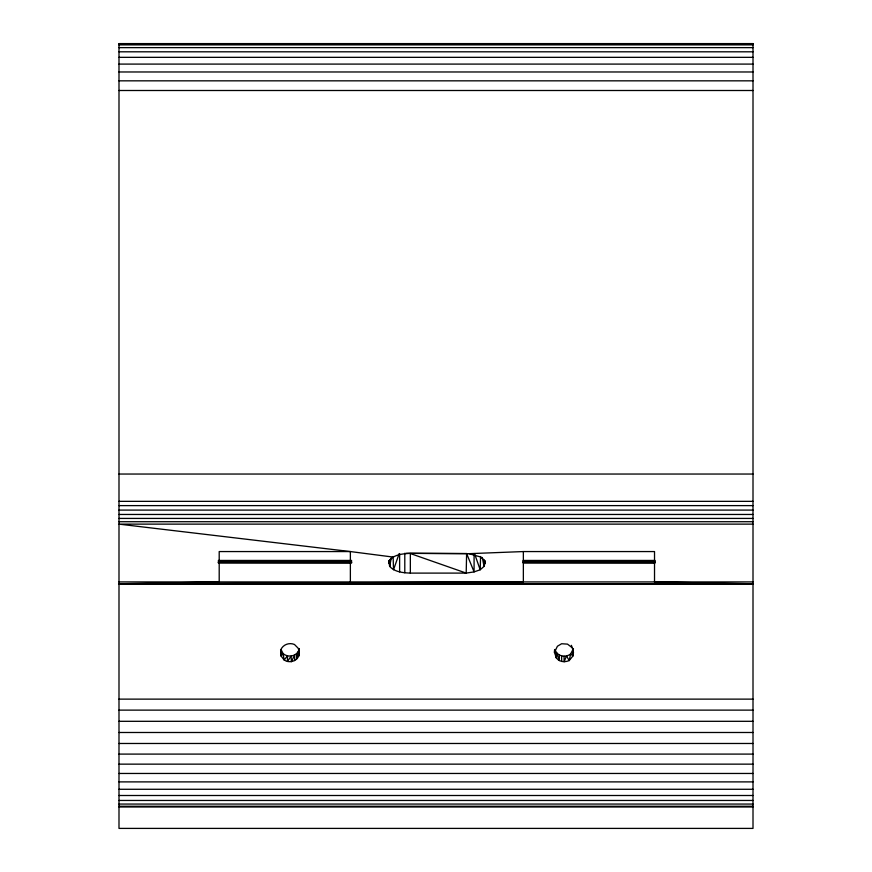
<?xml version="1.0" encoding="UTF-8"?>
<svg xmlns="http://www.w3.org/2000/svg" width="872" height="872" viewBox="0 0 872 872"><rect width="100%" height="100%" fill="white"/><g stroke="black" fill="none" stroke-linecap="round" stroke-linejoin="round"><path stroke-width="1.31" d="M405.905 553.284L466.618 553.535L466.193 573.1L410.341 573.111C403.093 572.784 394.798 572.13 389.653 566.397L388.759 560.696M480.592 556.5L480.178 569.776L474.085 571.89L466.193 573.1L410.341 553.535L410.341 573.111M554.548 649.923L554.461 652.365L556.423 658.088C559.552 661.968 564.794 662.524 569.176 660.573L572.937 655.984L573.264 648.877M299.118 648.681L298.78 655.984C296.36 661.586 289.057 663.363 284.119 659.973L281.067 655.984L280.62 649.782M388.89 560.794L388.759 563.334L389.653 560.086C394.733 554.352 403.137 553.709 410.341 553.371L468.918 553.676L523.353 551.562L654.523 551.562L654.523 581.984L753.005 583.76L118.995 583.76L219.199 581.984L219.199 551.562L350.37 551.562L392.912 557.045M573.384 649.782L572.937 655.984L570.659 653.924C565.525 658.175 556.794 656.169 554.984 649.487L556.423 658.088L556.696 652.888L559.377 660.562L559.377 655.014M299.303 648.768L298.78 655.984L298.606 650.839C295.837 656.583 287.858 657.662 283.149 653.673L281.057 649.575M554.81 650.447L554.461 652.365L557.426 646.239L561.612 643.743L567.509 644.125L572.25 647.765L573.514 652.681M391.408 557.491L389.653 566.397L389.653 559.868M298.606 650.839L296.589 659.112L296.589 653.575M399.191 553.567L393.534 569.776L393.119 556.5M573.471 648.539L570.659 653.924L569.176 660.573L566.528 655.929L564.086 661.783L564.086 656.235M118.995 583.76L523.353 581.984L523.353 551.562M118.995 43.818L753.005 43.818M118.995 44.886L753.005 44.886M118.995 47.633L753.005 47.633M118.995 51.808L753.005 51.808M118.995 57.334L753.005 57.334M118.995 64.092L753.005 64.092M118.995 71.973L753.005 71.973M118.995 80.834L753.005 80.834M118.995 90.503L753.005 90.503M118.995 474.041L753.005 474.041M118.995 501.346L753.005 501.346M118.995 505.618L753.005 505.618M118.995 510.087L753.005 510.087M118.995 514.458L753.005 514.458M118.995 518.426L753.005 518.426M118.995 521.718L753.005 521.718M753.005 524.127L118.995 524.127L350.37 551.562L350.37 581.984M218.316 560.445L351.645 560.445M523.069 560.445L655.046 560.445M218.316 561.383L351.645 561.383M523.069 561.383L655.046 561.383M218.316 562.146L351.645 562.146M523.069 562.146L655.046 562.146M219.199 562.407L350.37 562.407M523.353 562.407L654.523 562.407M218.316 562.516L351.645 562.658M523.069 562.516L655.046 562.658M218.316 562.854L351.645 562.854M523.069 562.854L655.046 562.854M118.995 581.929L753.005 581.929M118.995 584.327L753.005 584.327M118.995 699.126L753.005 699.126M118.995 710.124L753.005 710.124M118.995 721.308L753.005 721.308M118.995 732.491L753.005 732.491M118.995 743.478L753.005 743.478M118.995 754.095L753.005 754.095M118.995 764.144L753.005 764.144M118.995 773.464L753.005 773.464M118.995 781.89L753.005 781.89M118.995 789.28L753.005 789.28M118.995 795.504L753.005 795.504M118.995 800.463L753.005 800.463M118.995 804.06L753.005 804.06M118.995 806.251L753.005 806.251M118.995 806.982L753.005 806.982M468.918 553.676L480.799 557.045L484.058 560.086L484.952 563.334L484.058 566.397L480.178 569.776L474.521 553.567M466.618 553.535L474.085 571.89L474.085 553.633M299.303 651.264L298.082 648.125L294.453 644.473C289.155 642.25 282.931 644.593 280.708 649.967L281.067 655.984L283.149 653.673L284.119 659.973L287.477 655.929L287.477 661.467L291.139 656.082L291.379 661.739L294.627 655.014L294.627 660.562M571.378 645.324L572.25 647.765M482.303 557.491L484.058 566.397L484.058 559.868M484.821 560.794L484.952 563.334L484.952 560.696M561.644 655.929L561.644 661.467M404.793 553.23L404.793 572.795M399.627 553.633L399.627 571.89M753.005 43.6L118.995 43.6L118.995 828.4L753.005 828.4L753.005 43.6"/></g></svg>
